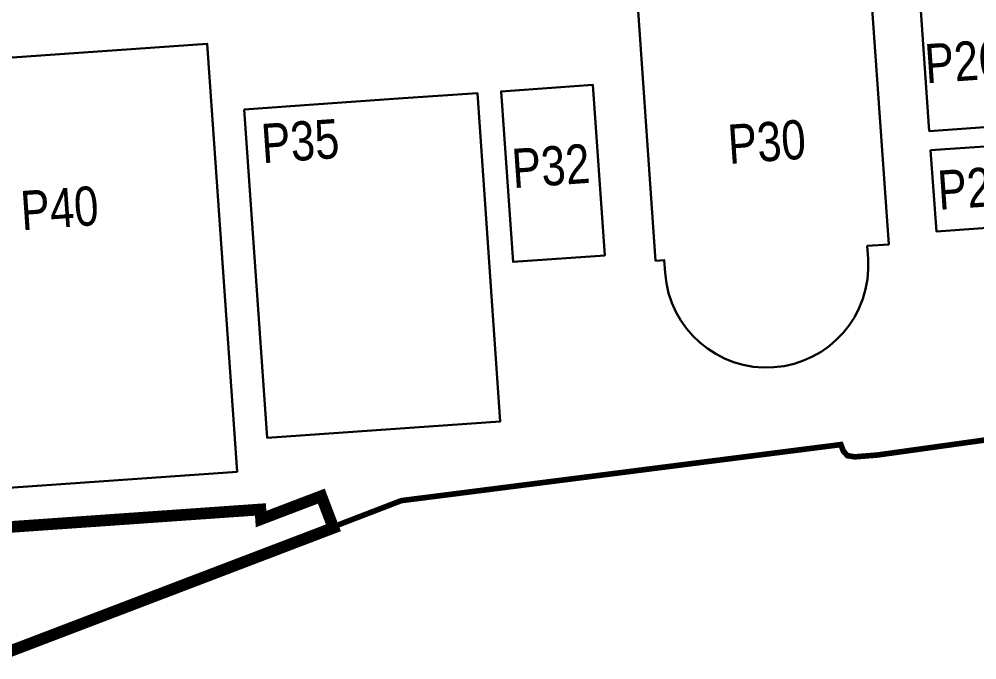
# Model space of a CAD drawing. Extents: x 0 to 840, y 0 to 594.
# Drawn here: x 768.58 to 789.11, y 523.39 to 537.12 of the extents above; entities that cross this region are included whole.
import ezdxf
from ezdxf.enums import TextEntityAlignment as Align

# ---------------------------------------------------------------- set-up
doc = ezdxf.new("R2010")
doc.units = 0
doc.linetypes.add('CENTER', pattern=[50.8, 31.75, -6.35, 6.35, -6.35])
doc.linetypes.add('PHANTOM', pattern=[2.5, 1.25, -0.25, 0.25, -0.25, 0.25, -0.25])
doc.layers.get('0').update_dxf_attribs({"lineweight": 0})
doc.layers.add('DLN914__', color=5, linetype='PHANTOM')
doc.layers.add('DW-TITLE', color=7, linetype='Continuous', lineweight=0)
doc.styles.add('Style-Arial', font='arial.ttf', dxfattribs={"width": 0.8})

# ---------------------------------------------------------------- blocks, each defined once
blk = doc.blocks.new('Key_Plan')
at = {"layer": 'DW-TITLE', "linetype": 'CENTER', "ltscale": 0.05, "const_width": 0.1}
blk.add_lwpolyline([(5.77, -30.349), (9.909, -28.749), (12.861, -27.614), (13.273, -27.562), (14.473, -27.409), (18.307, -26.92), (20.712, -26.614), (20.756, -26.733), (20.831, -26.812), (20.96, -26.833), (21.366, -26.8), (23.863, -26.452)], dxfattribs=at)
at = {"layer": 'DW-TITLE', "linetype": 'Continuous', "lineweight": 30}
for points in [[(22.117, -18.516), (22.291, -21.016), (23.699, -20.917), (23.524, -18.418)], [(2.929, -19.91), (9.393, -19.458), (9.927, -27.1), (3.463, -27.552)], [(10.052, -20.63), (11.466, -20.531), (11.466, -20.531), (12.805, -20.437), (12.805, -20.437), (14.218, -20.339), (14.628, -26.2), (10.462, -26.491), (10.052, -20.63)], [(14.856, -23.352), (16.494, -23.237), (16.281, -20.194), (14.643, -20.309), (14.856, -23.355)], [(22.315, -21.36), (23.723, -21.262), (23.824, -22.71), (22.417, -22.808), (22.315, -21.36)]]:
    blk.add_lwpolyline(points, close=True, dxfattribs=at)
blk.add_lwpolyline([(17.089, -18.868), (21.255, -18.576), (21.567, -23.041), (21.182, -23.068), (21.198, -23.295, -1), (17.572, -23.548), (17.556, -23.321), (17.401, -23.332)], format="xyb", close=True, dxfattribs=at)
at = {"layer": 'DW-TITLE', "style": 'Style-Arial', "width": 0.8}
blk.add_text('P26', height=0.7, rotation=3.9989, dxfattribs=at).set_placement((22.187, -19.468), align=Align.TOP_LEFT)
at = {"layer": 'DW-TITLE', "char_height": 0.7, "attachment_point": 1, "rotation": 3.9989, "line_spacing_factor": 1.2, "style": 'Style-Arial'}
for s, insert in [('P35', (10.334, -20.893)), ('P30', (18.668, -20.906)), ('P32', (14.811, -21.338)), ('P25', (22.416, -21.726)), ('P40', (6.035, -22.09))]:
    blk.add_mtext(s, dxfattribs=dict(at, insert=insert))

msp = doc.modelspace()

# ---------------------------------------------------------------- linework, layer by layer
at = {"layer": 'DLN914__', "color": 10, "ltscale": 0.008, "const_width": 0.25}
msp.add_lwpolyline([(765.807, 526.057), (768.281, 523.537), (775.313, 526.219), (775.054, 526.898), (773.762, 526.406), (773.748, 526.612)], close=True, dxfattribs=at)

# ---------------------------------------------------------------- block references
at = {"xscale": 1.2, "yscale": 1.2, "zscale": 1.2}
msp.add_blockref('Key_Plan', (761.337, 559.939), dxfattribs=at)

doc.saveas('drawing.dxf')
